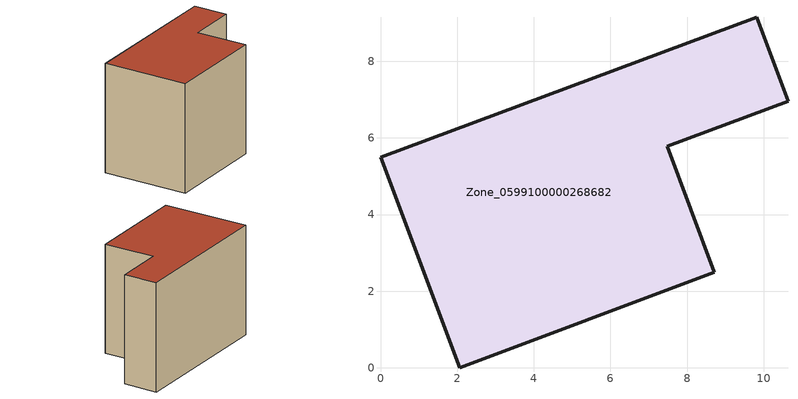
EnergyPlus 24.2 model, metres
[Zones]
Zone_0599100000268682
 floor ground (C_G): 0,5.49 9.81,9.15 10.63,6.96 7.48,5.78 8.71,2.49 2.06,0 z0
 wall outside (C_F): 2.06,0 8.71,2.49 7.48,5.78 10.63,6.96 9.81,9.15 0,5.49 2.06,0 z0:7.45
 roof outside (C_R): 9.81,9.15 0,5.49 2.06,0 8.71,2.49 7.48,5.78 10.63,6.96 z7.45
[BUILDING]
Pand.0599100000268682: North Axis=0; Terrain=City; Loads Convergence Tolerance Value=0.04; Temperature Convergence Tolerance Value=0.4; Solar Distribution=FullExterior; Maximum Number of Warmup Days=25; Minimum Number of Warmup Days=1
[Site:Location]
Rotterdam.The.Hague.AP_ZH_NLD Design_Conditions: Latitude=51.96; Longitude=4.45; Time Zone=1; Elevation=-4.5
[SITE:GROUNDTEMPERATURE:BUILDINGSURFACE]
18, 18, 18, 18, 18, 18, 18, 18, 18, 18, 18, 18
[MATERIAL] Thermal Absorptance=0.9; Solar Absorptance=0.7; Visible Absorptance=0.7
Name | Roughness | Thickness | Conductivity | Density | Specific Heat
G.TI.1946 | MediumSmooth | 0.15 | 1 | 540 | 1210
F.TI.1946 | Rough | 0.3 | 0.857143 | 1920 | 840
R.TI.1946 | MediumRough | 0.2 | 0.1 | 1500 | 1000
[CONSTRUCTION]
C_G: G.TI.1946
C_F: F.TI.1946
C_R: R.TI.1946
[ZONE]
Zone_0599100000268682: Type=1; Multiplier=1; Ceiling Height=Autocalculate; Volume=Autocalculate; Floor Area=autocalculate; Part of Total Floor Area=Yes
[ZONEINFILTRATION:DESIGNFLOWRATE]
Infil_Zone_0599100000268682: Zone or ZoneList or Space or SpaceList=Zone_0599100000268682; Schedule=AlwaysOn; Design Flow Rate Calculation Method=Flow/Area; Flow Rate per Floor Area=0.003; Constant Term Coefficient=1; Temperature Term Coefficient=0; Velocity Term Coefficient=0; Velocity Squared Term Coefficient=0
[HVACTEMPLATE:ZONE:IDEALLOADSAIRSYSTEM]
Zone_0599100000268682: Maximum Heating Supply Air Temperature=50; Minimum Cooling Supply Air Temperature=13; Maximum Heating Supply Air Humidity Ratio=0.0156; Minimum Cooling Supply Air Humidity Ratio=0.0077; Heating Limit=NoLimit; Cooling Limit=NoLimit; Dehumidification Control Type=ConstantSensibleHeatRatio; Cooling Sensible Heat Ratio=0.7; Dehumidification Setpoint=60; Humidification Control Type=None; Humidification Setpoint=30; Outdoor Air Method=None; Outdoor Air Flow Rate per Person=0.00944; Outdoor Air Flow Rate per Zone Floor Area=0; Outdoor Air Flow Rate per Zone=0; Demand Controlled Ventilation Type=None; Outdoor Air Economizer Type=NoEconomizer; Heat Recovery Type=None; Sensible Heat Recovery Effectiveness=0.7; Latent Heat Recovery Effectiveness=0.65
[ZONECONTROL:THERMOSTAT]
ThermostatControl_Zone_0599100000268682: Zone or ZoneList=Zone_0599100000268682; Control Type Schedule=DualSetpointControlType; Control 1=Thermostat_Zone_0599100000268682; Temperature Difference Between Cutout And Setpoint=0
[THERMOSTATSETPOINT:DUALSETPOINT]
Thermostat_Zone_0599100000268682: Heating Setpoint Temperature Schedule=HeatingSetpoint_Zone_0599100000268682; Cooling Setpoint Temperature Schedule=CoolingSetpoint_Zone_0599100000268682
[SCHEDULE:COMPACT]
HeatingSetpoint_Zone_0599100000268682: Through: 12/31, For: AllDays, Until: 24:00, 21
CoolingSetpoint_Zone_0599100000268682: Through: 12/31, For: AllDays, Until: 24:00, 24
DualSetpointControlType: Through: 12/31, For: AllDays, Until: 24:00, 4
AlwaysOn: Through: 12/31, For: AllDays, Until: 24:00, 1
